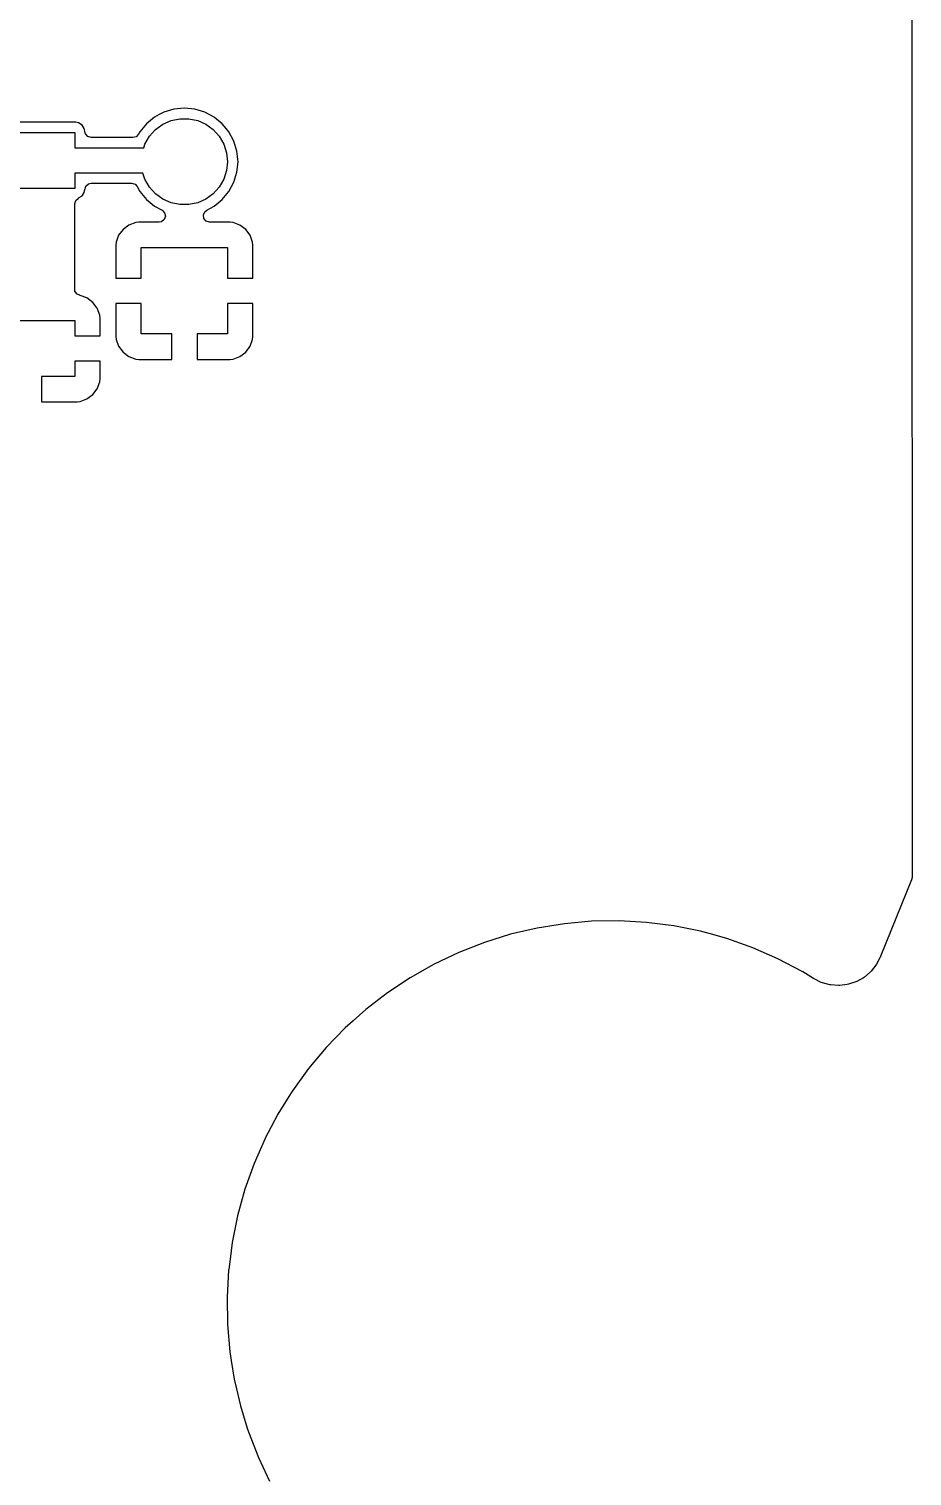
# Model space of a CAD drawing. Extents: x 51 to 261, y -150 to -32.
# Drawn here: x 137.01 to 154.38, y -126.94 to -98.47 of the extents above; entities that cross this region are included whole.
import ezdxf

# ---------------------------------------------------------------- set-up
doc = ezdxf.new("R2010")
doc.units = 0
doc.layers.add('BLACK', color=7, linetype='CONTINUOUS')

msp = doc.modelspace()

# ---------------------------------------------------------------- linework, layer by layer
at = {"layer": 'BLACK', "linetype": 'CONTINUOUS'}
for p, q in [((154.376242, -67.105011), (154.384963, -115.159815)), ((139.478834, -100.200799), (139.318876, -100.332071)), ((139.478835, -100.200798), (139.478834, -100.200799)), ((139.478837, -100.200797), (139.478835, -100.200798)), ((139.568273, -100.152992), (139.478837, -100.200797)), ((139.66133, -100.103251), (139.568273, -100.152992)), ((139.859354, -100.043181), (139.66133, -100.103251)), ((140.065287, -100.022899), (139.859354, -100.043181)), ((140.271221, -100.043181), (140.065287, -100.022899)), ((140.271221, -100.043182), (140.271219, -100.043181)), ((140.271219, -100.043181), (140.271221, -100.043181)), ((140.469241, -100.10325), (140.271221, -100.043182)), ((140.651737, -100.200797), (140.469241, -100.10325)), ((140.660458, -100.207954), (140.651737, -100.200797)), ((140.811697, -100.332071), (140.660458, -100.207954)), ((137.926237, -100.303066), (136.086741, -100.303066)), ((137.926241, -100.303066), (137.926237, -100.303066)), ((137.984718, -100.314697), (137.926241, -100.303066)), ((137.984719, -100.314698), (137.984718, -100.314697)), ((138.051041, -100.359013), (137.984719, -100.314698)), ((138.095356, -100.425335), (138.051041, -100.359013)), ((138.095357, -100.425336), (138.095356, -100.425335)), ((138.106216, -100.479934), (138.095357, -100.425336)), ((138.106989, -100.483818), (138.106216, -100.479934)), ((138.106989, -100.483823), (138.106989, -100.483818)), ((138.107586, -100.489878), (138.106989, -100.483823)), ((138.109304, -100.489708), (138.107586, -100.489878)), ((138.118195, -100.530577), (138.109304, -100.489708)), ((139.187598, -100.492037), (139.163288, -100.537519)), ((139.187602, -100.492031), (139.187598, -100.492037)), ((139.318876, -100.332071), (139.187602, -100.492031)), ((139.377623, -100.578865), (139.496526, -100.446809)), ((139.496526, -100.446809), (139.640287, -100.34236)), ((139.640287, -100.34236), (139.802623, -100.270084)), ((139.802623, -100.270084), (139.976438, -100.233138)), ((139.976438, -100.233138), (140.154136, -100.233138)), ((140.154136, -100.233138), (140.327951, -100.270084)), ((140.327951, -100.270084), (140.490287, -100.34236)), ((140.490287, -100.34236), (140.634048, -100.446809)), ((140.634048, -100.446809), (140.752951, -100.578865)), ((140.888236, -100.425335), (140.811697, -100.332071)), ((140.942972, -100.492032), (140.888236, -100.425335)), ((141.040519, -100.674528), (140.942972, -100.492032)), ((136.106489, -100.503566), (137.906489, -100.503566)), ((137.906489, -100.503566), (137.906489, -100.803566)), ((138.16395, -100.583381), (138.118195, -100.530577)), ((138.230989, -100.603066), (138.16395, -100.583381)), ((139.05393, -100.603066), (138.230989, -100.603066)), ((139.114326, -100.587363), (139.05393, -100.603066)), ((139.163288, -100.537519), (139.114326, -100.587363)), ((139.265766, -100.803566), (139.288773, -100.732756)), ((139.288773, -100.732756), (139.377623, -100.578865)), ((140.752951, -100.578865), (140.841801, -100.732756)), ((140.841801, -100.732756), (140.896712, -100.901757)), ((141.100587, -100.872548), (141.040519, -100.674528)), ((137.906489, -100.803566), (139.265766, -100.803566)), ((140.896712, -100.901757), (140.915287, -101.078482)), ((141.12087, -101.078482), (141.100587, -100.872548)), ((139.249575, -101.303566), (137.906489, -101.303566)), ((137.906489, -101.303566), (137.906489, -101.603566)), ((139.288773, -101.424208), (139.249575, -101.303566)), ((140.896712, -101.255207), (140.841801, -101.424208)), ((140.915287, -101.078482), (140.896712, -101.255207)), ((141.040519, -101.482436), (141.100587, -101.284416)), ((141.100587, -101.284416), (141.12087, -101.078482)), ((137.906489, -101.603566), (136.106489, -101.603566)), ((138.095357, -101.681795), (138.106988, -101.623318)), ((138.106988, -101.623318), (138.106989, -101.623314)), ((138.106989, -101.623307), (138.107586, -101.617254)), ((138.106989, -101.623314), (138.106989, -101.623307)), ((138.107586, -101.617254), (138.110091, -101.6175)), ((138.110091, -101.6175), (138.126674, -101.561027)), ((138.126674, -101.561027), (138.179478, -101.515272)), ((138.179478, -101.515272), (138.230989, -101.504066)), ((138.230989, -101.504066), (139.027294, -101.504066)), ((139.027294, -101.504066), (139.094333, -101.523751)), ((139.094333, -101.523751), (139.136652, -101.569613)), ((139.136652, -101.569613), (139.187598, -101.664926)), ((139.377623, -101.578099), (139.288773, -101.424208)), ((139.496526, -101.710155), (139.377623, -101.578099)), ((140.752951, -101.578099), (140.634048, -101.710155)), ((140.841801, -101.424208), (140.752951, -101.578099)), ((140.942972, -101.664932), (141.040519, -101.482436)), ((137.906489, -101.907691), (137.926174, -101.840652)), ((137.906489, -103.587041), (137.906489, -101.907691)), ((137.926174, -101.840652), (137.978978, -101.794897)), ((137.978978, -101.794897), (137.98304, -101.793128)), ((137.98304, -101.793128), (137.984713, -101.792434)), ((137.984713, -101.792434), (137.98472, -101.792433)), ((137.98472, -101.792433), (138.051041, -101.748118)), ((138.051041, -101.748118), (138.095356, -101.681797)), ((138.095356, -101.681797), (138.095356, -101.681795)), ((138.095356, -101.681795), (138.095357, -101.681795)), ((139.187598, -101.664926), (139.187602, -101.664932)), ((139.187602, -101.664932), (139.318876, -101.824892)), ((139.318876, -101.824892), (139.391858, -101.884786)), ((139.391858, -101.884786), (139.478837, -101.956167)), ((139.640287, -101.814604), (139.496526, -101.710155)), ((139.802623, -101.88688), (139.640287, -101.814604)), ((139.976438, -101.923826), (139.802623, -101.88688)), ((140.154136, -101.923826), (139.976438, -101.923826)), ((140.327951, -101.88688), (140.154136, -101.923826)), ((140.490287, -101.814604), (140.327951, -101.88688)), ((140.634048, -101.710155), (140.490287, -101.814604)), ((140.651737, -101.956167), (140.811697, -101.824892)), ((140.811697, -101.824892), (140.942972, -101.664932)), ((139.478837, -101.956167), (139.626554, -102.035124)), ((139.626554, -102.035124), (139.676398, -102.084087)), ((139.691858, -102.152225), (139.668026, -102.217904)), ((139.676398, -102.084087), (139.691858, -102.152225)), ((140.439736, -102.126835), (140.468761, -102.063279)), ((140.44968, -102.195993), (140.439736, -102.126835)), ((140.495435, -102.248797), (140.44968, -102.195993)), ((140.468761, -102.063279), (140.50402, -102.035124)), ((140.50402, -102.035124), (140.651737, -101.956167)), ((138.858096, -102.411294), (138.771936, -102.526388)), ((138.858099, -102.411291), (138.858096, -102.411294)), ((138.973193, -102.325131), (138.858099, -102.411291)), ((138.9732, -102.325127), (138.973193, -102.325131)), ((139.107907, -102.274885), (138.9732, -102.325127)), ((139.107914, -102.274883), (139.107907, -102.274885)), ((139.167442, -102.268482), (139.107914, -102.274883)), ((139.5681, -102.268482), (139.167442, -102.268482)), ((139.612468, -102.260273), (139.5681, -102.268482)), ((139.668026, -102.217904), (139.612468, -102.260273)), ((140.562474, -102.268482), (140.495435, -102.248797)), ((140.963131, -102.268482), (140.562474, -102.268482)), ((141.022659, -102.274883), (140.963131, -102.268482)), ((141.022666, -102.274885), (141.022659, -102.274883)), ((141.157373, -102.325127), (141.022666, -102.274885)), ((141.15738, -102.325131), (141.157373, -102.325127)), ((141.272474, -102.411291), (141.15738, -102.325131)), ((141.272477, -102.411294), (141.272474, -102.411291)), ((141.358637, -102.526388), (141.272477, -102.411294)), ((138.715288, -102.720634), (138.715287, -102.720654)), ((138.715287, -102.720654), (138.715287, -103.368482)), ((138.721688, -102.661109), (138.715288, -102.720634)), ((138.72169, -102.661102), (138.721688, -102.661109)), ((138.771932, -102.526395), (138.72169, -102.661102)), ((138.771936, -102.526388), (138.771932, -102.526395)), ((139.215287, -103.368482), (139.215287, -102.768482)), ((139.215287, -102.768482), (140.915287, -102.768482)), ((140.915287, -102.768482), (140.915287, -103.368482)), ((141.358641, -102.526395), (141.358637, -102.526388)), ((141.408883, -102.661102), (141.358641, -102.526395)), ((141.408885, -102.661109), (141.408883, -102.661102)), ((141.415286, -102.720634), (141.408885, -102.661109)), ((141.415287, -102.720654), (141.415286, -102.720634)), ((141.415287, -103.368482), (141.415287, -102.720654)), ((137.912834, -103.626198), (137.906489, -103.587041)), ((137.952681, -103.683591), (137.912834, -103.626198)), ((138.715287, -103.368482), (139.215287, -103.368482)), ((140.915287, -103.368482), (141.415287, -103.368482)), ((138.006832, -103.706022), (137.952681, -103.683591)), ((138.006321, -103.708186), (138.006832, -103.706022)), ((138.013868, -103.709969), (138.006321, -103.708186)), ((138.148575, -103.760211), (138.013868, -103.709969)), ((138.148582, -103.760215), (138.148575, -103.760211)), ((138.263676, -103.846375), (138.148582, -103.760215)), ((138.263679, -103.846378), (138.263676, -103.846375)), ((138.349839, -103.961472), (138.263679, -103.846378)), ((138.715287, -103.868482), (138.715287, -104.516326)), ((139.215287, -103.868482), (138.715287, -103.868482)), ((139.215287, -104.468482), (139.215287, -103.868482)), ((141.415287, -103.868482), (140.915287, -103.868482)), ((140.915287, -103.868482), (140.915287, -104.468482)), ((141.415287, -104.516309), (141.415287, -103.868482)), ((138.349843, -103.961479), (138.349839, -103.961472)), ((138.400085, -104.096186), (138.349843, -103.961479)), ((138.400087, -104.096193), (138.400085, -104.096186)), ((138.406488, -104.155721), (138.400087, -104.096193)), ((138.406489, -104.155738), (138.406488, -104.155721)), ((138.406489, -104.503566), (138.406489, -104.155738)), ((136.106489, -104.203566), (137.906489, -104.203566)), ((137.906489, -104.203566), (137.906489, -104.503566)), ((139.815287, -104.468482), (139.215287, -104.468482)), ((139.815287, -104.968482), (139.815287, -104.468482)), ((140.915287, -104.468482), (140.315287, -104.468482)), ((140.315287, -104.468482), (140.315287, -104.968482)), ((137.906489, -104.503566), (138.406489, -104.503566)), ((138.715287, -104.516326), (138.721688, -104.575854)), ((138.721688, -104.575854), (138.72169, -104.575861)), ((138.72169, -104.575861), (138.771932, -104.710568)), ((138.771932, -104.710568), (138.771936, -104.710575)), ((138.771936, -104.710575), (138.858096, -104.825669)), ((141.272477, -104.825669), (141.358637, -104.710575)), ((141.358637, -104.710575), (141.358641, -104.710568)), ((141.358641, -104.710568), (141.408883, -104.575861)), ((141.408883, -104.575861), (141.408885, -104.575854)), ((141.408885, -104.575854), (141.415286, -104.516326)), ((141.415286, -104.516326), (141.415287, -104.516309)), ((138.406489, -105.003566), (137.906489, -105.003566)), ((137.906489, -105.003566), (137.906489, -105.303566)), ((138.406489, -105.351393), (138.406489, -105.003566)), ((138.858096, -104.825669), (138.858099, -104.825672)), ((138.858099, -104.825672), (138.973193, -104.911832)), ((138.973193, -104.911832), (138.9732, -104.911836)), ((138.9732, -104.911836), (139.107907, -104.962078)), ((139.107907, -104.962078), (139.107914, -104.96208)), ((139.107914, -104.96208), (139.167442, -104.968481)), ((139.167442, -104.968481), (139.167459, -104.968482)), ((139.167459, -104.968482), (139.815287, -104.968482)), ((140.315287, -104.968482), (140.963115, -104.968482)), ((140.963115, -104.968482), (140.963131, -104.968481)), ((140.963131, -104.968481), (141.022659, -104.96208)), ((141.022659, -104.96208), (141.022666, -104.962078)), ((141.022666, -104.962078), (141.157373, -104.911836)), ((141.157373, -104.911836), (141.15738, -104.911832)), ((141.15738, -104.911832), (141.272474, -104.825672)), ((141.272474, -104.825672), (141.272477, -104.825669)), ((137.906489, -105.303566), (137.256489, -105.303566)), ((137.256489, -105.303566), (137.256489, -105.803566)), ((138.263679, -105.660753), (138.349839, -105.545659)), ((138.349839, -105.545659), (138.349843, -105.545652)), ((138.349843, -105.545652), (138.400085, -105.410945)), ((138.400085, -105.410945), (138.400087, -105.410938)), ((138.400087, -105.410938), (138.406488, -105.35141)), ((138.406488, -105.35141), (138.406489, -105.351393)), ((137.256489, -105.803566), (137.954317, -105.803566)), ((137.954317, -105.803566), (137.954333, -105.803565)), ((137.954333, -105.803565), (138.013861, -105.797164)), ((138.013861, -105.797164), (138.013868, -105.797162)), ((138.013868, -105.797162), (138.148575, -105.74692)), ((138.148575, -105.74692), (138.148582, -105.746916)), ((138.148582, -105.746916), (138.263676, -105.660756)), ((138.263676, -105.660756), (138.263679, -105.660753)), ((154.375903, -115.206365), (153.771772, -116.698809)), ((154.384963, -115.159815), (154.375903, -115.206365)), ((147.009583, -116.155551), (146.484154, -116.278485)), ((147.009599, -116.155548), (147.009583, -116.155551)), ((147.542461, -116.070382), (147.009599, -116.155548)), ((148.080063, -116.023418), (147.542461, -116.070382)), ((148.619629, -116.0149), (148.080063, -116.023418)), ((149.158436, -116.044867), (148.619629, -116.0149)), ((149.693738, -116.113168), (149.158436, -116.044867)), ((150.222801, -116.219456), (149.693738, -116.113168)), ((145.968796, -116.438571), (145.466167, -116.634988)), ((146.48414, -116.278489), (145.968796, -116.438571)), ((146.484143, -116.278488), (146.48414, -116.278489)), ((146.484145, -116.278487), (146.484143, -116.278488)), ((146.484154, -116.278485), (146.484145, -116.278487)), ((150.391038, -116.265946), (150.222801, -116.219456)), ((150.742944, -116.36319), (150.391038, -116.265946)), ((150.742949, -116.363191), (150.742944, -116.36319)), ((150.742957, -116.363194), (150.742949, -116.363191)), ((151.180307, -116.518372), (150.742957, -116.363194)), ((145.466167, -116.634988), (144.978846, -116.866724)), ((151.251519, -116.543639), (151.180307, -116.518372)), ((151.745935, -116.759883), (151.251519, -116.543639)), ((153.762996, -116.720491), (153.757969, -116.731365)), ((153.765098, -116.715299), (153.762996, -116.720491)), ((153.765103, -116.715285), (153.765098, -116.715299)), ((153.771745, -116.698871), (153.765103, -116.715285)), ((153.771772, -116.698809), (153.771745, -116.698871)), ((144.978814, -116.866741), (144.509263, -117.132621)), ((144.978846, -116.866724), (144.978814, -116.866741)), ((151.745954, -116.759893), (151.745935, -116.759883)), ((151.745962, -116.759897), (151.745954, -116.759893)), ((152.223681, -117.010825), (151.745962, -116.759897)), ((152.23795, -117.019673), (152.223681, -117.010825)), ((153.579272, -117.006337), (153.56257, -117.023508)), ((153.672786, -116.88946), (153.579272, -117.006337)), ((153.685874, -116.869399), (153.672786, -116.88946)), ((153.757969, -116.731365), (153.685874, -116.869399)), ((144.509235, -117.132638), (144.059813, -117.431329)), ((144.509263, -117.132621), (144.509235, -117.132638)), ((152.447905, -117.149853), (152.23795, -117.019673)), ((152.458385, -117.15567), (152.447905, -117.149853)), ((152.598025, -117.224563), (152.458385, -117.15567)), ((152.620429, -117.233036), (152.598025, -117.224563)), ((152.76489, -117.272217), (152.620429, -117.233036)), ((152.788506, -117.276225), (152.76489, -117.272217)), ((152.937804, -117.286899), (152.788506, -117.276225)), ((152.96175, -117.286292), (152.937804, -117.286899)), ((153.11032, -117.268061), (152.96175, -117.286292)), ((153.133702, -117.262861), (153.11032, -117.268061)), ((153.275992, -117.216406), (153.133702, -117.262861)), ((153.297938, -117.206807), (153.275992, -117.216406)), ((153.428644, -117.133859), (153.297938, -117.206807)), ((153.448334, -117.12022), (153.428644, -117.133859)), ((153.56257, -117.023508), (153.448334, -117.12022)), ((144.059808, -117.431333), (143.63284, -117.761288)), ((144.059813, -117.431329), (144.059808, -117.431333)), ((143.63282, -117.761305), (143.386032, -117.981838)), ((143.63283, -117.761297), (143.63282, -117.761305)), ((143.63284, -117.761288), (143.63283, -117.761297)), ((143.230429, -118.120887), (142.85471, -118.508226)), ((143.386032, -117.981838), (143.230429, -118.120887)), ((142.854693, -118.508245), (142.507556, -118.921365)), ((142.85471, -118.508226), (142.854693, -118.508245)), ((142.507548, -118.921376), (142.190725, -119.35822)), ((142.507556, -118.921365), (142.507548, -118.921375)), ((142.507548, -118.921375), (142.507548, -118.921376)), ((142.154958, -119.415763), (141.905848, -119.816541)), ((142.190725, -119.35822), (142.154958, -119.415763)), ((141.905848, -119.816541), (141.709681, -120.188989)), ((141.654369, -120.294005), (141.437575, -120.788164)), ((141.655702, -120.291475), (141.654369, -120.294005)), ((141.709681, -120.188989), (141.655702, -120.291475)), ((141.437569, -120.788177), (141.256553, -121.296537)), ((141.437575, -120.788164), (141.437569, -120.788177)), ((141.256546, -121.296559), (141.112234, -121.816517)), ((141.256553, -121.296537), (141.256546, -121.296559)), ((141.112233, -121.816522), (141.00535, -122.345466)), ((141.112234, -121.816517), (141.112233, -121.816522)), ((141.00535, -122.345466), (140.96378, -122.66838)), ((140.96378, -122.66838), (140.936961, -122.876707)), ((140.936446, -122.880706), (140.905874, -123.419459)), ((140.936961, -122.876707), (140.936446, -122.880705)), ((140.936446, -122.880705), (140.936446, -122.880706)), ((140.905874, -123.419459), (140.905874, -123.419468)), ((140.905874, -123.419468), (140.913787, -123.959053)), ((140.913787, -123.959053), (140.960145, -124.496693)), ((140.960145, -124.496693), (140.986899, -124.665301)), ((140.986899, -124.665301), (141.044713, -125.02966)), ((141.044713, -125.02966), (141.044714, -125.029667)), ((141.044714, -125.029667), (141.044715, -125.029669)), ((141.044715, -125.029669), (141.044715, -125.029671)), ((141.044715, -125.029671), (141.090133, -125.224778)), ((141.090133, -125.224778), (141.16706, -125.555246)), ((141.16706, -125.555246), (141.303333, -125.995687)), ((141.303333, -125.995687), (141.326564, -126.07077)), ((141.326564, -126.07077), (141.326567, -126.07078)), ((141.326567, -126.07078), (141.522407, -126.573602)), ((141.522407, -126.573602), (141.522413, -126.573615)), ((141.522413, -126.573615), (141.522414, -126.573618)), ((141.522414, -126.573618), (141.742204, -127.037162))]:
    msp.add_line(p, q, dxfattribs=at)

doc.saveas('drawing.dxf')
